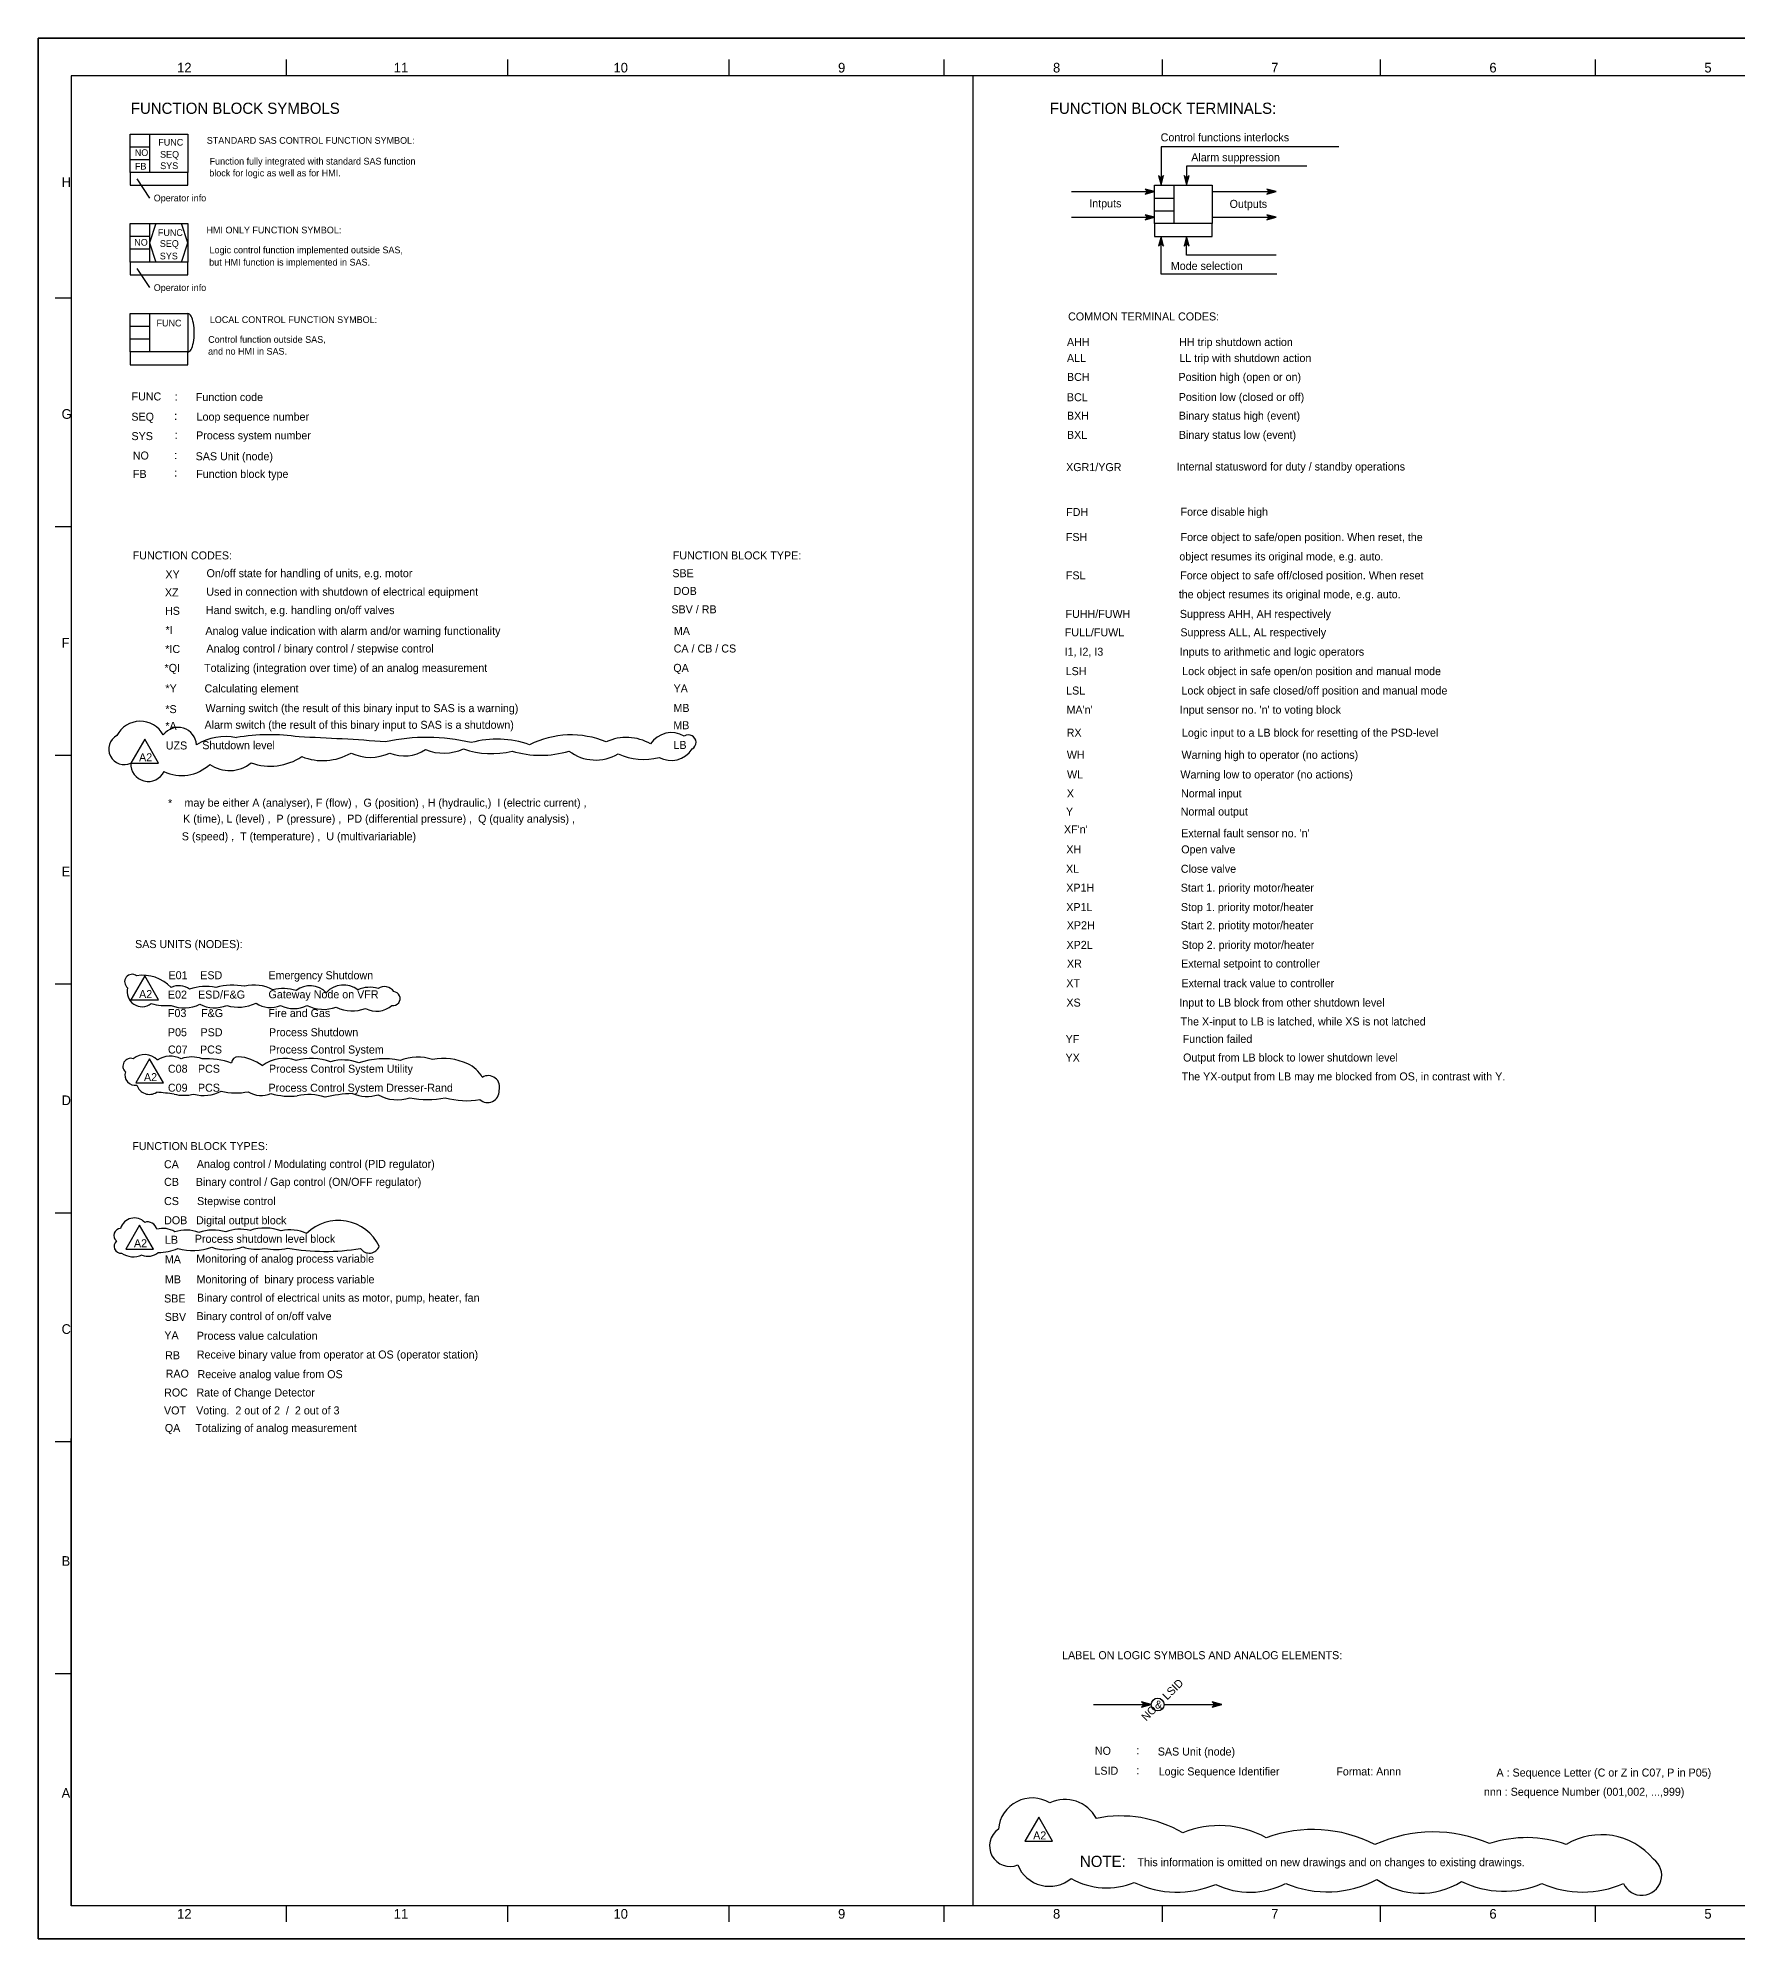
# Model space of a CAD drawing. Extents: x 0 to 841, y 0 to 594.
# Drawn here: x 0 to 531, y 0 to 594 of the extents above; entities that cross this region are included whole.
import ezdxf

# ---------------------------------------------------------------- set-up
doc = ezdxf.new("R2010")
doc.units = 0
for name, color, linetype in [('01-LIN-025-A', 7, 'Continuous'), ('09-LIN-050-B', 7, 'Continuous'), ('12-LIN-100-A', 7, 'Continuous'), ('46-', 7, 'Continuous'), ('48-BOR-018', 7, 'Continuous'), ('50-REV-035-TRNG', 7, 'Continuous'), ('51-REV-035-CLD', 7, 'Continuous')]:
    doc.layers.add(name, color=color, linetype=linetype)

msp = doc.modelspace()

# ---------------------------------------------------------------- linework, layer by layer
at = {"layer": '01-LIN-025-A'}
for p, q in [((829.26, 582.23), (10.33, 582.23)), ((10.33, 582.23), (10.33, 10.38)), ((77.49, 587.26), (77.49, 582.23)), ((146.65, 587.26), (146.65, 582.23)), ((215.82, 587.26), (215.82, 582.23)), ((282.98, 587.26), (282.98, 582.23)), ((351.14, 587.26), (351.14, 582.23)), ((419.3, 587.26), (419.3, 582.23)), ((486.46, 587.26), (486.46, 582.23)), ((10.33, 512.76), (5.32, 512.76)), ((10.33, 441.28), (5.32, 441.28)), ((10.33, 369.8), (5.32, 369.8)), ((10.33, 298.32), (5.32, 298.32)), ((10.33, 226.84), (5.32, 226.84)), ((10.33, 155.36), (5.32, 155.36)), ((10.33, 10.38), (10.33, 156.36)), ((10.33, 82.87), (5.32, 82.87)), ((648.95, 10.38), (10.33, 10.38)), ((77.49, 10.38), (77.49, 5.35)), ((146.65, 10.38), (146.65, 5.35)), ((215.82, 10.38), (215.82, 5.35)), ((282.98, 10.38), (282.98, 5.35)), ((351.14, 10.38), (351.14, 5.35)), ((419.3, 10.38), (419.3, 5.35)), ((486.46, 10.38), (486.46, 5.35))]:
    msp.add_line(p, q, dxfattribs=at)
at = {"layer": '09-LIN-050-B'}
msp.add_lwpolyline([(0, 0), (841, 0), (841, 594), (0, 594)], close=True, dxfattribs=at)
at = {"layer": '12-LIN-100-A'}
for p, q in [((292, 582), (292, 10.31)), ((30.82, 550), (34.82, 544)), ((30.82, 522), (34.82, 516))]:
    msp.add_line(p, q, dxfattribs=at)
msp.add_lwpolyline([(0, 594), (841, 594), (841, 0), (0, 0)], close=True, dxfattribs=at)
at = {"layer": '46-'}
for p, q in [((348.82, 546), (345.82, 546.8)), ((345.82, 546.8), (346.62, 546)), ((348.42, 546), (346.22, 546.6)), ((346.22, 546.6), (346.82, 546)), ((350.82, 550.2), (350.02, 551)), ((350.02, 551), (350.82, 548)), ((350.82, 550), (350.22, 550.6)), ((350.22, 550.6), (350.82, 548.4)), ((350.82, 549.8), (350.42, 550.2)), ((350.42, 550.2), (350.82, 548.8)), ((350.82, 549.6), (350.62, 549.8)), ((350.62, 549.8), (350.82, 549.2)), ((350.82, 548), (351.62, 551)), ((351.62, 551), (350.82, 550.2)), ((350.82, 548.4), (351.42, 550.6)), ((351.42, 550.6), (350.82, 550)), ((350.82, 548.8), (351.22, 550.2)), ((351.22, 550.2), (350.82, 549.8)), ((350.82, 549.2), (351.02, 549.8)), ((351.02, 549.8), (350.82, 549.6)), ((358.82, 550.2), (358.02, 551)), ((358.02, 551), (358.82, 548)), ((358.82, 550), (358.22, 550.6)), ((358.22, 550.6), (358.82, 548.4)), ((358.82, 549.8), (358.42, 550.2)), ((358.42, 550.2), (358.82, 548.8)), ((358.82, 549.6), (358.62, 549.8)), ((358.62, 549.8), (358.82, 549.2)), ((358.82, 548), (359.62, 551)), ((359.62, 551), (358.82, 550.2)), ((358.82, 548.4), (359.42, 550.6)), ((359.42, 550.6), (358.82, 550)), ((358.82, 548.8), (359.22, 550.2)), ((359.22, 550.2), (358.82, 549.8)), ((358.82, 549.2), (359.02, 549.8)), ((359.02, 549.8), (358.82, 549.6)), ((386.82, 546), (383.82, 546.8)), ((383.82, 546.8), (384.62, 546)), ((386.42, 546), (384.22, 546.6)), ((384.22, 546.6), (384.82, 546)), ((346.62, 546), (345.82, 545.2)), ((345.82, 545.2), (348.82, 546)), ((346.82, 546), (346.22, 545.4)), ((346.22, 545.4), (348.42, 546)), ((348.02, 546), (346.62, 546.4)), ((346.62, 546.4), (347.02, 546)), ((347.02, 546), (346.62, 545.6)), ((346.62, 545.6), (348.02, 546)), ((347.62, 546), (347.02, 546.2)), ((347.02, 546.2), (347.22, 546)), ((347.22, 546), (347.02, 545.8)), ((347.02, 545.8), (347.62, 546)), ((384.62, 546), (383.82, 545.2)), ((383.82, 545.2), (386.82, 546)), ((384.82, 546), (384.22, 545.4)), ((384.22, 545.4), (386.42, 546)), ((386.02, 546), (384.62, 546.4)), ((384.62, 546.4), (385.02, 546)), ((385.02, 546), (384.62, 545.6)), ((384.62, 545.6), (386.02, 546)), ((385.62, 546), (385.02, 546.2)), ((385.02, 546.2), (385.22, 546)), ((385.22, 546), (385.02, 545.8)), ((385.02, 545.8), (385.62, 546)), ((348.82, 538), (345.82, 538.8)), ((345.82, 538.8), (346.62, 538)), ((346.62, 538), (345.82, 537.2)), ((345.82, 537.2), (348.82, 538)), ((348.42, 538), (346.22, 538.6)), ((346.22, 538.6), (346.82, 538)), ((346.82, 538), (346.22, 537.4)), ((346.22, 537.4), (348.42, 538)), ((348.02, 538), (346.62, 538.4)), ((346.62, 538.4), (347.02, 538)), ((347.02, 538), (346.62, 537.6)), ((346.62, 537.6), (348.02, 538)), ((347.62, 538), (347.02, 538.2)), ((347.02, 538.2), (347.22, 538)), ((347.22, 538), (347.02, 537.8)), ((347.02, 537.8), (347.62, 538)), ((386.82, 538), (383.82, 538.8)), ((383.82, 538.8), (384.62, 538)), ((384.62, 538), (383.82, 537.2)), ((383.82, 537.2), (386.82, 538)), ((386.42, 538), (384.22, 538.6)), ((384.22, 538.6), (384.82, 538)), ((384.82, 538), (384.22, 537.4)), ((384.22, 537.4), (386.42, 538)), ((386.02, 538), (384.62, 538.4)), ((384.62, 538.4), (385.02, 538)), ((385.02, 538), (384.62, 537.6)), ((384.62, 537.6), (386.02, 538)), ((385.62, 538), (385.02, 538.2)), ((385.02, 538.2), (385.22, 538)), ((385.22, 538), (385.02, 537.8)), ((385.02, 537.8), (385.62, 538)), ((350.82, 532), (350.02, 529)), ((350.02, 529), (350.82, 529.8)), ((350.82, 531.6), (350.22, 529.4)), ((350.22, 529.4), (350.82, 530)), ((350.82, 531.2), (350.42, 529.8)), ((350.42, 529.8), (350.82, 530.2)), ((350.82, 530.8), (350.62, 530.2)), ((350.62, 530.2), (350.82, 530.4)), ((351.62, 529), (350.82, 532)), ((351.42, 529.4), (350.82, 531.6)), ((351.22, 529.8), (350.82, 531.2)), ((351.02, 530.2), (350.82, 530.8)), ((350.82, 530.4), (351.02, 530.2)), ((350.82, 530.2), (351.22, 529.8)), ((350.82, 530), (351.42, 529.4)), ((350.82, 529.8), (351.62, 529)), ((358.82, 532), (358.02, 529)), ((358.02, 529), (358.82, 529.8)), ((358.82, 531.6), (358.22, 529.4)), ((358.22, 529.4), (358.82, 530)), ((358.82, 531.2), (358.42, 529.8)), ((358.42, 529.8), (358.82, 530.2)), ((358.82, 530.8), (358.62, 530.2)), ((358.62, 530.2), (358.82, 530.4)), ((359.62, 529), (358.82, 532)), ((359.42, 529.4), (358.82, 531.6)), ((359.22, 529.8), (358.82, 531.2)), ((359.02, 530.2), (358.82, 530.8)), ((358.82, 530.4), (359.02, 530.2)), ((358.82, 530.2), (359.22, 529.8)), ((358.82, 530), (359.42, 529.4)), ((358.82, 529.8), (359.62, 529)), ((347.76, 73.26), (344.76, 74.06)), ((344.76, 74.06), (345.56, 73.26)), ((345.56, 73.26), (344.76, 72.46)), ((344.76, 72.46), (347.76, 73.26)), ((347.36, 73.26), (345.16, 73.86)), ((345.16, 73.86), (345.76, 73.26)), ((345.76, 73.26), (345.16, 72.66)), ((345.16, 72.66), (347.36, 73.26)), ((346.96, 73.26), (345.56, 73.66)), ((345.56, 73.66), (345.96, 73.26)), ((345.96, 73.26), (345.56, 72.86)), ((345.56, 72.86), (346.96, 73.26)), ((346.56, 73.26), (345.96, 73.46)), ((345.96, 73.46), (346.16, 73.26)), ((346.16, 73.26), (345.96, 73.06)), ((345.96, 73.06), (346.56, 73.26)), ((369.76, 73.26), (366.76, 74.06)), ((366.76, 74.06), (367.56, 73.26)), ((367.56, 73.26), (366.76, 72.46)), ((366.76, 72.46), (369.76, 73.26)), ((369.36, 73.26), (367.16, 73.86)), ((367.16, 73.86), (367.76, 73.26)), ((367.76, 73.26), (367.16, 72.66)), ((367.16, 72.66), (369.36, 73.26)), ((368.96, 73.26), (367.56, 73.66)), ((367.56, 73.66), (367.96, 73.26)), ((367.96, 73.26), (367.56, 72.86)), ((367.56, 72.86), (368.96, 73.26)), ((368.56, 73.26), (367.96, 73.46)), ((367.96, 73.46), (368.16, 73.26)), ((368.16, 73.26), (367.96, 73.06)), ((367.96, 73.06), (368.56, 73.26))]:
    msp.add_line(p, q, dxfattribs=at)
for points in [[(406.35, 560), (350.82, 560), (350.82, 548)], [(396.35, 554), (358.82, 554), (358.82, 548)], [(322.82, 546), (348.82, 546)], [(366.82, 546), (386.82, 546)], [(322.82, 538), (348.82, 538)], [(366.82, 538), (386.82, 538)], [(386.98, 520.2), (350.82, 520.2), (350.82, 532)], [(386.82, 526.11), (358.82, 526.11), (358.82, 532)], [(329.76, 73.26), (347.76, 73.26)], [(351.76, 73.26), (369.76, 73.26)]]:
    msp.add_lwpolyline(points, dxfattribs=at)
at = {"layer": '48-BOR-018'}
for p, q in [((28.82, 564), (46.82, 564)), ((28.82, 552), (28.82, 564)), ((28.82, 560), (34.82, 560)), ((34.82, 564), (34.82, 552)), ((46.82, 564), (46.82, 552)), ((28.82, 556), (34.82, 556)), ((46.82, 552), (28.82, 552)), ((28.82, 552), (28.82, 548)), ((28.82, 548), (46.82, 548)), ((46.82, 548), (46.82, 552)), ((348.82, 548), (366.82, 548)), ((348.82, 536), (348.82, 548)), ((354.82, 548), (354.82, 536)), ((366.82, 548), (366.82, 536)), ((348.82, 544), (354.82, 544)), ((28.82, 536), (46.82, 536)), ((28.82, 524), (28.82, 536)), ((34.82, 536), (34.82, 524)), ((36.82, 536), (34.82, 530)), ((46.82, 530), (44.82, 536)), ((46.82, 536), (46.82, 524)), ((348.82, 540), (354.82, 540)), ((366.82, 536), (348.82, 536)), ((348.82, 536), (348.82, 532)), ((366.82, 532), (366.82, 536)), ((34.82, 532), (28.82, 532)), ((34.82, 530), (36.82, 524)), ((44.82, 524), (46.82, 530)), ((348.82, 532), (366.82, 532)), ((34.82, 528), (28.82, 528)), ((46.82, 524), (28.82, 524)), ((28.82, 524), (28.82, 520)), ((46.82, 520), (46.82, 524)), ((28.82, 520), (46.82, 520)), ((28.82, 507.89), (46.82, 507.89)), ((28.82, 495.89), (28.82, 507.89)), ((34.82, 507.89), (34.82, 495.89)), ((46.82, 507.89), (46.82, 495.89)), ((34.82, 503.89), (28.82, 503.89)), ((34.82, 499.89), (28.82, 499.89)), ((46.82, 495.89), (28.82, 495.89)), ((28.82, 495.89), (28.82, 491.89)), ((46.82, 491.89), (46.82, 495.89)), ((28.82, 491.89), (46.82, 491.89))]:
    msp.add_line(p, q, dxfattribs=at)
msp.add_circle((349.76, 73.26), 2, dxfattribs=at)
msp.add_ellipse((46.82, 501.89), major_axis=(0, -6), ratio=0.333333, start_param=0, end_param=3.141593, dxfattribs=at)
at = {"layer": '50-REV-035-TRNG'}
for points in [[(33.32, 374.94), (28.99, 367.44), (37.65, 367.44)], [(33.32, 300.94), (28.99, 293.44), (37.65, 293.44)], [(34.84, 275.01), (30.51, 267.51), (39.17, 267.51)], [(31.72, 223.08), (27.39, 215.58), (36.05, 215.58)], [(312.62, 38.06), (308.29, 30.56), (316.95, 30.56)]]:
    msp.add_lwpolyline(points, close=True, dxfattribs=at)
at = {"layer": '51-REV-035-CLD'}
for centre, radius, start, end in [((31.94, 372.29), 8.21, 28.88724, 152.84886), ((26.91, 371.79), 4.82, 118.13536, 295.66104), ((43.76, 372.83), 5.76, 3.20024, 143.49219), ((58.59, 358.39), 17.32, 78.72853, 121.56605), ((72.41, 317.08), 59.23, 81.14374, 100.14376), ((54.34, -340.24), 716.36, 85.66049, 87.82506), ((121.46, 314.92), 60.53, 76.7413, 102.31945), ((143.37, 343.42), 31.47, 71.07883, 104.78111), ((166.51, 347.36), 28.88, 67.5936, 116.60971), ((183.81, 360.52), 14.93, 59.63781, 114.90956), ((197.86, 369.22), 7.74, 58.56144, 147.25338), ((203.23, 373.92), 2.32, 297.74608, 125.11305), ((72.49, 384.54), 18.06, 250.93887, 303.31116), ((88.94, 386.1), 17.89, 248.55983, 299.6114), ((103.82, 383.69), 14.46, 245.31601, 294.68399), ((114.42, 381.68), 12.03, 247.70207, 303.49661), ((126.74, 385.67), 15.13, 247.98269, 294.13913), ((141.58, 396.34), 25.97, 250.52492, 284.49598), ((156.98, 399.8), 29.94, 252.71702, 287.28298), ((174.21, 382.17), 13.78, 232.74662, 300.7124), ((189.11, 387.09), 18.52, 244.87489, 285.27089), ((197.75, 376.03), 7.77, 241.03619, 327.60925), ((34.42, 367.12), 5.44, 176.56846, 335.14415), ((44.91, 376.22), 12.67, 243.98097, 313.51136), ((59.81, 375.96), 10.86, 235.29706, 308.58591), ((29.4, 299.1), 2.34, 53.1301, 233.1301), ((32.53, 296.01), 4.7, 164.94278, 307.343), ((32.77, 289.12), 12.02, 43.07533, 99.45795), ((43.99, 292.3), 5.58, 53.04289, 115.90203), ((52.49, 281.96), 15.67, 78.64538, 109.15561), ((60.91, 277.12), 20.9, 79.97638, 104.79551), ((67.53, 286.04), 12.04, 61.12968, 104.32031), ((84.93, 290.7), 7.13, 44.27115, 127.07449), ((95.44, 290.93), 7.19, 51.73647, 138.68385), ((103.56, 288.46), 8.91, 72.42604, 114.30688), ((108.25, 294.26), 3.36, 31.58836, 126.64059), ((39.96, 308.45), 16.81, 254.18592, 275.42523), ((45.63, 301.81), 10.88, 248.01358, 296.75831), ((55.14, 301), 10.03, 242.63465, 292.27574), ((62.6, 303.33), 12.18, 252.50051, 296.8332), ((72.6, 298.86), 7.82, 234.92265, 293.93295), ((76.63, 282.78), 14.18, 73.62855, 103.43385), ((79.88, 299.83), 9.1, 243.11898, 296.88102), ((89.23, 302.11), 11.63, 243.26031, 289.73263), ((98.18, 301.69), 11.67, 244.53617, 290.78921), ((105.78, 297.06), 7.16, 241.17186, 311.79429), ((110.97, 293.85), 2.17, 258.86396, 86.27322), ((28.94, 272.75), 2.43, 70.05553, 228.78601), ((33.31, 270.91), 5.44, 43.6198, 130.65539), ((41.32, 268.18), 7.65, 63.55656, 122.16825), ((48, 266.4), 9.23, 69.24022, 110.75978), ((52.33, 249.67), 25.38, 71.36483, 92.37496), ((62.56, 273.56), 2.13, 89.83627, 175.59407), ((61.4, 261.2), 14.54, 53.49856, 85.38935), ((76.94, 263.48), 11.66, 71.4216, 126.26189), ((85.38, 257.77), 17.42, 69.74015, 105.72632), ((95.27, 261.3), 13.37, 68.36365, 106.76305), ((108.08, 250.91), 24.15, 78.05711, 109.04681), ((118.63, 259.67), 15.86, 72.99436, 110.47705), ((126.59, 257.13), 18.02, 64.9224, 100.62897), ((130.33, 264.68), 9.61, 28.3404, 66.06594), ((30.3, 269.89), 3.14, 160.78986, 280.84031), ((140.65, 266.22), 3.55, 341.96241, 121.72314), ((34.84, 268.06), 4.15, 197.65069, 302.3831), ((31.52, 184.49), 80.26, 82.14766, 86.04005), ((45.57, 276.25), 12.63, 255.86089, 284.13911), ((51.79, 275.17), 11.6, 254.30619, 298.1007), ((61.88, 283.54), 19.17, 256.04659, 281.40735), ((69.76, 271.27), 7.7, 237.91587, 293.05615), ((78.76, 284.38), 21.06, 253.49564, 276.1155), ((84.67, 247.8), 16.07, 71.95575, 103.19958), ((100.8, 210.81), 53.44, 92.78291, 102.04568), ((102.72, 274.62), 11.36, 246.59608, 288.07791), ((112.24, 274.3), 12.08, 240.2696, 288.95178), ((121.68, 289.09), 26.78, 258.11478, 281.88522), ((133.81, 285.74), 23.8, 253.84949, 280.22863), ((140.47, 264.91), 3.56, 226.88976, 3.33991), ((25.96, 219.8), 2.25, 93.74943, 228.60115), ((30.1, 220.86), 4.45, 43.4798, 164.59269), ((34.25, 221.16), 2.91, 12.13299, 108.37725), ((39, 215.07), 6.98, 57.7944, 105.9454), ((46.22, 209.87), 11.64, 69.80046, 107.47168), ((54.73, 207.18), 14.33, 74.15722, 108.28053), ((63.15, 209.19), 12.61, 75.79127, 110.94165), ((70.87, 207.29), 14.86, 69.79399, 108.10365), ((78.83, 209.62), 11.96, 64.83946, 103.71953), ((93.84, 210.31), 14.19, 25.79072, 134.38812), ((25.98, 216.48), 2.22, 132.82605, 272.60277), ((29.81, 220.07), 6.9, 237.30555, 293.16717), ((34.37, 218.2), 4.85, 247.55841, 310.70195), ((37.62, 229.93), 15.4, 269.67314, 293.26592), ((48.4, 233.05), 17.9, 254.78411, 289.09886), ((59, 230.56), 15.18, 251.79292, 289.25835), ((68.26, 228.42), 12.91, 250.78544, 281.78399), ((74.24, 231.16), 15.74, 257.75252, 283.69793), ((89.62, 281.95), 67.1, 259.99459, 279.51177), ((103.48, 217.65), 3.34, 214.0888, 339.54316), ((310.6, 33.42), 10.64, 59.0355, 174.95618), ((320.81, 32.49), 11.11, 27.87694, 115.25316), ((338.18, 0.2), 38.24, 59.4696, 101.39703), ((303.65, 29.07), 6.41, 124.61397, 292.17207), ((369.08, 5.44), 29.98, 60.84988, 112.49531), ((398.25, -8.13), 42.34, 62.72998, 110.11735), ((435.88, -10.64), 44.08, 66.54177, 114.42933), ((464.96, -4.98), 36.65, 70.19968, 108.34987), ((488.38, 11.39), 21.19, 39.78139, 121.29397), ((500.97, 19.91), 6.25, 203.99618, 53.77281), ((315.97, 27.15), 10.69, 202.10811, 309.3297), ((333.84, 38.55), 22.58, 240.54774, 292.40935), ((402.74, 47.65), 32.94, 246.78098, 298.09232), ((431.9, 37.99), 23.73, 234.898, 302.46817), ((457.88, 45.23), 30.31, 244.07936, 293.15993), ((355.86, 45.65), 31.02, 244.38993, 292.88222), ((378.54, 38.62), 24.02, 243.76955, 297.8219), ((482.53, 45.7), 31.06, 245.79775, 294.20225)]:
    msp.add_arc(centre, radius, start, end, dxfattribs=at)

# ---------------------------------------------------------------- texts
at = {"layer": '01-LIN-025-A'}
for s, p in [('12', (43.46, 583.23)), ('11', (111.13, 583.23)), ('10', (179.78, 583.23)), ('9', (249.92, 583.23)), ('8', (317.08, 583.23)), ('7', (385.24, 583.23)), ('6', (453.4, 583.23)), ('5', (520.56, 583.23)), ('H', (7.36, 547.49)), ('G', (7.36, 475.01)), ('F', (7.36, 403.53)), ('E', (7.36, 332.04)), ('D', (7.36, 260.56)), ('C', (7.36, 189.08)), ('B', (7.36, 116.6)), ('A', (7.36, 44.11)), ('12', (43.46, 6.35)), ('11', (111.13, 6.35)), ('10', (179.78, 6.35)), ('9', (249.92, 6.35)), ('8', (317.08, 6.35)), ('7', (385.24, 6.35)), ('6', (453.4, 6.35)), ('5', (520.56, 6.35))]:
    msp.add_text(s, height=3.02, dxfattribs=at).set_placement(p)
at = {"layer": '12-LIN-100-A'}
for s, height, p in [('FUNCTION BLOCK SYMBOLS', 3.5, (28.98, 570.3)), ('FUNCTION BLOCK TERMINALS:', 3.5, (316.07, 570.3)), ('Control functions interlocks', 2.5, (350.7, 561.71)), ('NO', 2.1, (30.23, 557.14)), ('FUNC', 2.1, (37.57, 560.37)), ('SEQ', 2.1, (38.13, 556.59)), ('STANDARD SAS CONTROL FUNCTION SYMBOL:', 2.1, (52.72, 560.95)), ('FB', 2.1, (30.27, 552.89)), ('SYS', 2.1, (38.17, 553.04)), ('block for logic as well as for HMI.', 2.1, (53.5, 550.76)), ('Function fully integrated with standard SAS function', 2.1, (53.6, 554.46)), ('Alarm suppression', 2.5, (360.26, 555.49)), ('Operator info', 2.1, (36.15, 542.95)), ('Intputs', 2.5, (328.39, 541.08)), ('Outputs', 2.5, (372.24, 540.92)), ('HMI ONLY FUNCTION SYMBOL:', 2.1, (52.62, 532.95)), ('NO', 2.1, (30.07, 529.11)), ('FUNC', 2.1, (37.45, 532.15)), ('SEQ', 2.1, (38.04, 528.73)), ('Logic control function implemented outside SAS,', 2.1, (53.58, 526.74)), ('SYS', 2.1, (38.05, 524.82)), ('but HMI function is implemented in SAS.', 2.1, (53.46, 522.89)), ('Mode selection', 2.5, (353.87, 521.55)), ('Operator info', 2.1, (36.15, 514.95)), ('FUNC', 2.1, (37.02, 503.88)), ('LOCAL CONTROL FUNCTION SYMBOL:', 2.1, (53.66, 504.95)), ('COMMON TERMINAL CODES:', 2.5, (321.78, 505.75)), ('Control function outside SAS,', 2.1, (53.17, 498.76)), ('AHH', 2.5, (321.43, 497.75)), ('HH trip shutdown action', 2.5, (356.49, 497.75)), ('and no HMI in SAS.', 2.1, (53.12, 495.06)), ('ALL', 2.5, (321.43, 492.75)), ('LL trip with shutdown action', 2.5, (356.53, 492.75)), ('BCH', 2.5, (321.43, 486.84)), ('Position high (open or on)', 2.5, (356.28, 486.84)), ('FUNC', 2.5, (29.21, 480.75)), (':', 2.5, (42.69, 480.72)), ('Function code', 2.5, (49.3, 480.56)), ('BCL', 2.5, (321.42, 480.5)), ('Position low (closed or off)', 2.5, (356.34, 480.58)), ('SEQ', 2.5, (29.16, 474.42)), (':', 2.5, (42.53, 474.66)), ('Loop sequence number', 2.5, (49.54, 474.42)), ('BXH', 2.5, (321.43, 474.75)), ('Binary status high (event) ', 2.5, (356.36, 474.75)), ('SYS', 2.5, (29.2, 468.36)), (':', 2.5, (42.69, 468.75)), ('Process system number', 2.5, (49.38, 468.59)), ('BXL', 2.5, (321.43, 468.75)), ('Binary status low (event)', 2.5, (356.4, 468.75)), ('NO', 2.5, (29.6, 462.29)), (':', 2.5, (42.53, 462.45)), ('SAS Unit (node)', 2.5, (49.24, 462.06)), ('FB', 2.5, (29.64, 456.54)), (':', 2.5, (42.53, 456.94)), ('Function block type', 2.5, (49.41, 456.54)), ('XGR1/YGR', 2.5, (321.17, 458.67)), ('Internal statusword for duty / standby operations', 2.5, (355.69, 458.86)), ('FDH', 2.5, (321.18, 444.64)), ('Force disable high', 2.5, (356.91, 444.72)), ('FSH', 2.5, (321.1, 436.81)), ('Force object to safe/open position. When reset, the', 2.5, (356.92, 436.81)), ('FUNCTION CODES:', 2.5, (29.58, 431.08)), ('On/off state for handling of units, e.g. motor', 2.5, (52.64, 425.52)), ('SBE', 2.5, (198.15, 425.52)), ('FUNCTION BLOCK TYPE:', 2.5, (198.29, 431.08)), ('object resumes its original mode, e.g. auto. ', 2.5, (356.54, 430.75)), ('XZ', 2.5, (39.64, 419.51)), ('XY', 2.5, (39.8, 425.17)), ('Used in connection with shutdown of electrical equipment', 2.5, (52.56, 419.74)), ('DOB', 2.5, (198.54, 419.98)), ('FSL', 2.5, (321.1, 424.84)), ('Force object to safe off/closed position. When reset', 2.5, (356.81, 424.84)), ('HS', 2.5, (39.67, 413.76)), ('Hand switch, e.g. handling on/off valves', 2.5, (52.45, 413.99)), ('SBV / RB', 2.5, (197.86, 414.23)), ('the object resumes its original mode, e.g. auto.', 2.5, (356.35, 418.94)), ('*I', 2.5, (39.83, 407.82)), ('Analog value indication with alarm and/or warning functionality', 2.5, (52.29, 407.51)), ('MA', 2.5, (198.62, 407.51)), ('FUHH/FUWH', 2.5, (320.98, 412.8)), ('Suppress AHH, AH respectively', 2.5, (356.7, 412.8)), ('*IC', 2.5, (39.75, 401.84)), ('Analog control / binary control / stepwise control', 2.5, (52.62, 401.99)), ('CA / CB / CS', 2.5, (198.58, 401.99)), ('FULL/FUWL', 2.5, (320.74, 407.05)), ('Suppress ALL, AL respectively', 2.5, (356.86, 407.05)), ('*QI', 2.5, (39.53, 395.93)), ('Totalizing (integration over time) of an analog measurement', 2.5, (51.87, 395.93)), ('QA', 2.5, (198.46, 395.93)), ('I1, I2, I3', 2.5, (320.69, 400.99)), ('Inputs to arithmetic and logic operators', 2.5, (356.67, 400.99)), ('*Y', 2.5, (39.8, 389.55)), ('Calculating element', 2.5, (52.02, 389.52)), ('LSH', 2.5, (321.02, 394.92)), ('Lock object in safe open/on position and manual mode', 2.5, (357.43, 394.92)), ('YA', 2.5, (198.54, 389.52)), ('LSL', 2.5, (321.18, 388.86)), ('Lock object in safe closed/off position and manual mode', 2.5, (357.2, 388.86)), ('*S', 2.5, (39.78, 383.05)), ('*A', 2.5, (39.77, 377.82)), ('Alarm switch (the result of this binary input to SAS is a shutdown)', 2.5, (52.02, 378.15)), ('Warning switch (the result of this binary input to SAS is a warning)', 2.5, (52.32, 383.36)), ('MB', 2.5, (198.47, 378.01)), ('MB', 2.5, (198.5, 383.41)), ("MA'n'", 2.5, (321.3, 382.86)), ("Input sensor no. 'n' to voting block ", 2.5, (356.69, 382.86)), ('UZS', 2.5, (39.91, 371.69)), ('Shutdown level', 2.5, (51.31, 371.77)), ('LB', 2.5, (198.5, 371.85)), ('RX', 2.5, (321.35, 375.69)), ('Logic input to a LB block for resetting of the PSD-level', 2.5, (357.35, 375.69)), ('WH', 2.5, (321.39, 368.77)), ('Warning high to operator (no actions)', 2.5, (357.22, 368.77)), ('WL', 2.5, (321.46, 362.62)), ('Warning low to operator (no actions)', 2.5, (356.87, 362.62)), ('may be either A (analyser), F (flow) ,  G (position) , H (hydraulic,)  I (electric current) ,  ', 2.5, (45.75, 353.81)), ('X', 2.5, (321.39, 356.72)), ('Normal input', 2.5, (357.05, 356.72)), ('*', 2.5, (40.6, 353.68)), ('K (time), L (level) ,  P (pressure) ,  PD (differential pressure) ,  Q (quality analysis) ,', 2.5, (45.32, 348.81)), ('Y', 2.5, (321.13, 351.05)), ('Normal output', 2.5, (356.95, 351.05)), ('S (speed) ,  T (temperature) ,  U (multivariariable)', 2.5, (44.91, 343.31)), ("XF'n'", 2.5, (320.5, 345.47)), ("External fault sensor no. 'n'", 2.5, (357.12, 344.27)), ('XH', 2.5, (321.23, 339.22)), ('Open valve', 2.5, (357.13, 339.22)), ('XL', 2.5, (321.15, 333.16)), ('Close valve', 2.5, (357, 333.16)), ('XP1H', 2.5, (321.21, 327.25)), ('Start 1. priority motor/heater', 2.5, (356.98, 327.25)), ('XP1L', 2.5, (321.21, 321.19)), ('Stop 1. priority motor/heater', 2.5, (357.03, 321.19)), ('XP2H', 2.5, (321.37, 315.52)), ('Start 2. priotity motor/heater', 2.5, (356.98, 315.52)), ('SAS UNITS (NODES):', 2.5, (30.32, 309.63)), ('XP2L', 2.5, (321.29, 309.38)), ('Stop 2. priority motor/heater', 2.5, (357.27, 309.38)), ('XR', 2.5, (321.42, 303.55)), ('External setpoint to controller', 2.5, (357.09, 303.55)), ('E01', 2.5, (40.76, 299.89)), ('ESD', 2.5, (50.68, 299.89)), ('Emergency Shutdown', 2.5, (71.98, 299.89)), ('XT', 2.5, (321.22, 297.41)), ('External track value to controller', 2.5, (357.19, 297.41)), ('E02', 2.5, (40.58, 293.86)), ('ESD/F&G', 2.5, (49.98, 293.86)), ('Gateway Node on VFR', 2.5, (72, 293.93)), ('XS', 2.5, (321.26, 291.35)), ('Input to LB block from other shutdown level', 2.5, (356.54, 291.35)), ('F03', 2.5, (40.58, 288.07)), ('F&G', 2.5, (50.93, 288.07)), ('Fire and Gas', 2.5, (71.96, 288.07)), ('The X-input to LB is latched, while XS is not latched', 2.5, (356.92, 285.44)), ('C07', 2.5, (40.58, 276.68)), ('P05', 2.5, (40.58, 282.08)), ('PCS ', 2.5, (50.6, 276.68)), ('PSD', 2.5, (50.76, 282.08)), ('Process Shutdown', 2.5, (72.15, 282.08)), ('Process Control System ', 2.5, (72.14, 276.68)), ('YF', 2.5, (321.02, 279.96)), ('Function failed', 2.5, (357.57, 280.01)), ('Process Control System Utility', 2.5, (72.14, 270.68)), ('YX', 2.5, (320.98, 274.14)), ('Output from LB block to lower shutdown level', 2.5, (357.71, 274.18)), ('C08', 2.5, (40.58, 270.68)), ('PCS', 2.5, (49.96, 270.68)), ('Process Control System Dresser-Rand', 2.5, (72, 264.75)), ('The YX-output from LB may me blocked from OS, in contrast with Y.', 2.5, (357.28, 268.28)), ('C09', 2.5, (40.58, 264.75)), ('PCS', 2.5, (49.96, 264.75)), ('FUNCTION BLOCK TYPES:', 2.5, (29.46, 246.51)), ('Analog control / Modulating control (PID regulator)', 2.5, (49.6, 240.93)), ('CA', 2.5, (39.34, 240.83)), ('CB', 2.5, (39.38, 235.33)), ('Binary control / Gap control (ON/OFF regulator)', 2.5, (49.31, 235.33)), ('CS', 2.5, (39.38, 229.33)), ('Stepwise control', 2.5, (49.68, 229.33)), ('DOB', 2.5, (39.39, 223.33)), ('Digital output block', 2.5, (49.36, 223.33)), ('Process shutdown level block', 2.5, (48.98, 217.54)), ('LB', 2.5, (39.65, 217.24)), ('Monitoring of analog process variable', 2.5, (49.43, 211.33)), ('MA', 2.5, (39.61, 211.17)), ('MB', 2.5, (39.65, 204.88)), ('Monitoring of  binary process variable', 2.5, (49.54, 204.88)), ('SBE', 2.5, (39.38, 198.89)), ('Binary control of electrical units as motor, pump, heater, fan', 2.5, (49.66, 199.13)), ('SBV', 2.5, (39.57, 193.14)), ('Binary control of on/off valve', 2.5, (49.52, 193.38)), ('YA', 2.5, (39.46, 187.4)), ('Process value calculation', 2.5, (49.6, 187.24)), ('RB', 2.5, (39.72, 181.14)), ('Receive binary value from operator at OS (operator station)', 2.5, (49.6, 181.38)), ('RAO', 2.5, (39.88, 175.4)), ('Receive analog value from OS', 2.5, (49.83, 175.24)), ('VOT', 2.5, (39.35, 163.91)), ('ROC', 2.5, (39.39, 169.51)), ('Voting.  2 out of 2  /  2 out of 3', 2.5, (49.39, 163.91)), ('Rate of Change Detector', 2.5, (49.5, 169.51)), ('QA', 2.5, (39.61, 158.42)), ('Totalizing of analog measurement', 2.5, (49.2, 158.42)), ('LABEL ON LOGIC SYMBOLS AND ANALOG ELEMENTS:', 2.5, (319.91, 87.43)), ('NO', 2.5, (330.15, 57.55)), (':', 2.5, (343.08, 57.71)), ('SAS Unit (node)', 2.5, (349.79, 57.32)), ('LSID', 2.5, (330.01, 51.33)), ('Logic Sequence Identifier', 2.5, (350.09, 51.1)), ('Format: Annn', 2.5, (405.57, 51.1)), (':', 2.5, (343.08, 51.49)), ('A : Sequence Letter (C or Z in C07, P in P05)', 2.5, (455.61, 50.75)), ('nnn : Sequence Number (001,002, ...,999)', 2.5, (451.68, 44.75)), ('NOTE:', 3.5, (325.48, 22.5)), ('This information is omitted on new drawings and on changes to existing drawings.', 2.5, (343.47, 22.75))]:
    msp.add_text(s, height=height, dxfattribs=at).set_placement(p)
at = {"layer": '50-REV-035-TRNG'}
for s, p in [('A2', (31.57, 368)), ('A2', (31.57, 294)), ('A2', (33.09, 268.06)), ('A2', (29.97, 216.14)), ('&', (348.95, 72.01)), ('A2', (310.87, 31.11))]:
    msp.add_text(s, height=2.5, dxfattribs=at).set_placement(p)
for s, p in [('LSID', (352.77, 74.5)), ('NO', (346.18, 67.9))]:
    msp.add_text(s, height=2.5, rotation=45, dxfattribs=at).set_placement(p)

doc.saveas('drawing.dxf')
